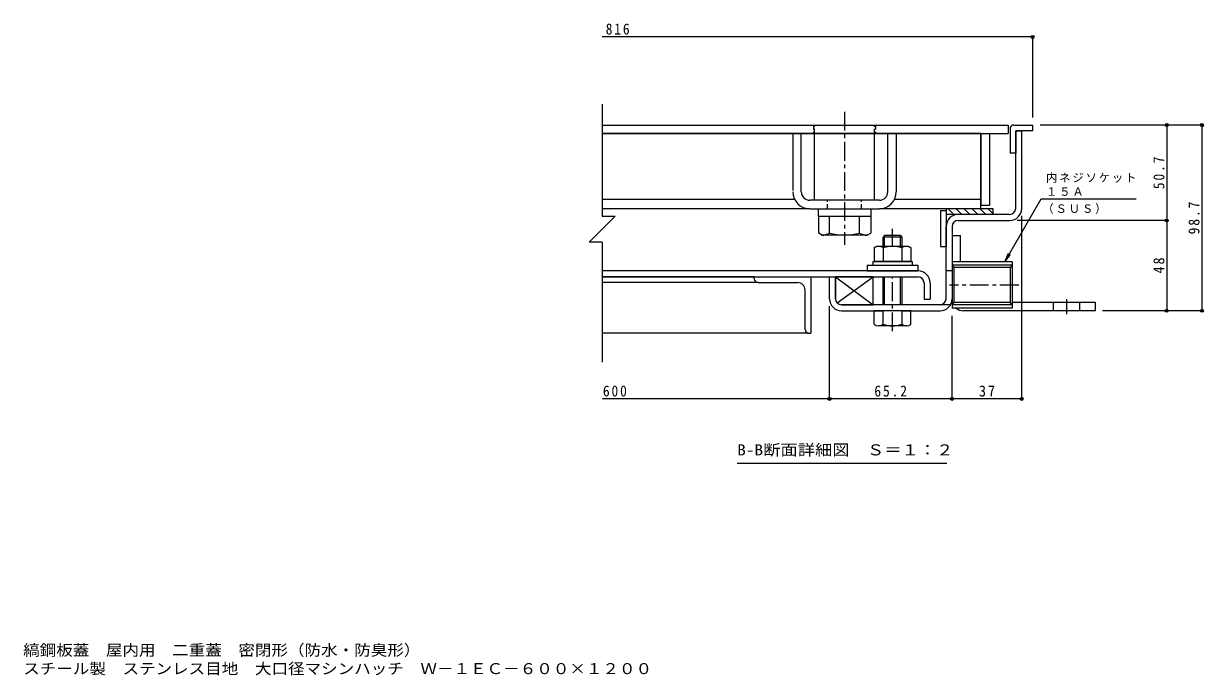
# Model space of a CAD drawing. Units: millimetres on the paper, enlarged 10 times, with parts at other scales. Extents: x -2620 to 2719, y -1962 to 1598.
# Drawn here: x -499 to 2638, y -1962 to -230 of the extents above; entities that cross this region are included whole.
import ezdxf
from ezdxf.enums import TextEntityAlignment as Align

# ---------------------------------------------------------------- set-up
doc = ezdxf.new("R2010")
doc.units = ezdxf.units.MM
doc.header["$LTSCALE"] = 10
doc.header["$PDMODE"] = 32
doc.header["$PDSIZE"] = 8
doc.linetypes.add('CHAIN1', pattern=[8, 5, -1, 1, -1])
doc.linetypes.add('DASHED1', pattern=[1.8, 1.2, -0.6])
for name, color, linetype, lineweight in [('D-1', 2, 'Continuous', 9), ('D-2', 3, 'Continuous', 9), ('D-3', 4, 'Continuous', 9), ('D-5', 7, 'Continuous', 9), ('D-6', 6, 'Continuous', 9), ('D-7', 5, 'Continuous', 5), ('D-8', 5, 'Continuous', 5), ('D-9', 134, 'Continuous', 5), ('D-A', 3, 'Continuous', 9), ('D-B', 6, 'Continuous', 9), ('D-C', 2, 'Continuous', 9), ('D-E', 3, 'Continuous', 9), ('D-F', 7, 'Continuous', 9), ('F-5_F-5ﾚｲﾔ', 7, 'Continuous', 9)]:
    doc.layers.add(name, color=color, linetype=linetype, lineweight=lineweight)
doc.styles.add('ＭＳ ゴシック', font='')
doc.styles.get('ＭＳ ゴシック').set_extended_font_data('MS Gothic')

msp = doc.modelspace()

# ---------------------------------------------------------------- linework, layer by layer
at = {"layer": 'D-1'}
for p, q in [((2138.72, -721.13), (2138.72, -514.63)), ((2138.72, -514.63), (2154.72, -514.63)), ((2154.72, -721.13), (2154.72, -514.63)), ((2122.72, -737.13), (1985.72, -737.13)), ((1953.72, -961.13), (1953.72, -769.13)), ((1969.72, -769.13), (1969.72, -961.13)), ((1985.72, -753.13), (2122.72, -753.13)), ((2129.72, -863.25), (1969.72, -863.25)), ((1969.72, -863.25), (1969.72, -986.25)), ((2123.91, -878.17), (1975.53, -878.17)), ((1975.53, -971.33), (1975.53, -878.17)), ((2129.72, -872.36), (2123.91, -878.17)), ((2123.91, -878.17), (2123.91, -971.33)), ((2129.72, -863.25), (2129.72, -986.25)), ((1659.72, -961.13), (1659.72, -903.13)), ((1969.72, -887.13), (1953.72, -887.13)), ((1969.72, -977.14), (1975.53, -971.33)), ((2123.91, -971.33), (1975.53, -971.33)), ((2129.72, -977.14), (2123.91, -971.33)), ((1965.43, -977.13), (1675.72, -977.13)), ((1675.72, -993.13), (1786.22, -993.13)), ((1836.22, -993.13), (1937.72, -993.13)), ((2129.72, -977.14), (1969.72, -977.14)), ((2129.72, -986.25), (1969.72, -986.25))]:
    msp.add_line(p, q, dxfattribs=at)
for points in [[(2129.72, -872.36), (1969.72, -872.36), (1975.53, -878.17)], [(1643.72, -961.13), (1643.72, -903.13), (1659.72, -903.13)]]:
    msp.add_lwpolyline(points, dxfattribs=at)
for centre, radius, start, end in [((2122.72, -721.13), 16, 270, 0), ((2122.72, -721.13), 32, 270, 0), ((1985.72, -769.13), 32, 90, 180), ((1985.72, -769.13), 16, 90, 180), ((1675.72, -961.13), 32, 180, 270), ((1675.72, -961.13), 16, 180, 270), ((1937.72, -961.13), 32, 270, 0), ((1937.72, -961.13), 16, 270, 0)]:
    msp.add_arc(centre, radius, start, end, dxfattribs=at)
at = {"layer": 'D-2', "linetype": 'DASHED1'}
for p, q in [((1600.97, -499.63), (1600.97, -522.13)), ((1765.97, -499.63), (1765.97, -522.13))]:
    msp.add_line(p, q, dxfattribs=at)
at = {"layer": 'D-2'}
msp.add_line((1039.46, -522.13), (2118.72, -522.13), dxfattribs=at)
msp.add_lwpolyline([(1039.46, -499.63), (2118.72, -499.63), (2118.72, -522.13)], dxfattribs=at)
at = {"layer": 'D-3'}
for p, q in [((2133.72, -499.63), (2183.72, -499.63)), ((2183.72, -499.63), (2183.72, -514.63)), ((2123.72, -509.63), (2123.72, -574.63)), ((2183.72, -514.63), (2138.72, -514.63)), ((2138.72, -514.63), (2138.72, -574.63)), ((2138.72, -574.63), (2123.72, -574.63))]:
    msp.add_line(p, q, dxfattribs=at)
msp.add_arc((2133.72, -509.63), 10, 90, 180, dxfattribs=at)
at = {"layer": 'D-5'}
for p, q in [((2110.12, -863.25), (2206.62, -696.09)), ((2206.62, -696.09), (2459.36, -696.09)), ((2110.12, -863.25), (2119.68, -840.15)), ((2110.12, -863.25), (2125.33, -843.42)), ((1955.89, -1398.82), (1398.39, -1398.82))]:
    msp.add_line(p, q, dxfattribs=at)
at = {"layer": 'D-6'}
for p, q in [((1938.72, -727.13), (1953.72, -727.13)), ((1938.72, -727.13), (1938.72, -822.13)), ((1953.72, -722.13), (1953.72, -822.13)), ((2078.72, -737.13), (1953.72, -737.13)), ((1974.41, -737.13), (1959.41, -722.13)), ((1995.63, -737.13), (1980.63, -722.13)), ((2016.84, -737.13), (2001.84, -722.13)), ((2038.05, -737.13), (2023.05, -722.13)), ((2059.27, -737.13), (2044.27, -722.13)), ((2078.72, -735.37), (2065.48, -722.13)), ((1938.72, -822.13), (1953.72, -822.13)), ((1659.72, -903.13), (1659.72, -961.13)), ((1664.24, -972.28), (1759.72, -903.13)), ((1675.72, -977.13), (1759.72, -977.13))]:
    msp.add_line(p, q, dxfattribs=at)
msp.add_lwpolyline([(2078.72, -737.13), (2078.72, -722.13), (1953.72, -722.13)], dxfattribs=at)
msp.add_lwpolyline([(1759.72, -977.13), (1759.72, -903.13), (1659.72, -903.13)], close=True, dxfattribs=at)
at = {"layer": 'D-7'}
for p, q in [((1568.72, -522.13), (1546.22, -522.13)), ((1546.22, -522.13), (1546.22, -674.01)), ((1568.72, -677.13), (1568.72, -522.13)), ((1798.72, -677.13), (1798.72, -522.13)), ((1798.72, -522.13), (1821.22, -522.13)), ((1821.22, -522.13), (1821.22, -677.13)), ((1776.22, -699.63), (1591.22, -699.63)), ((1591.22, -722.13), (1776.22, -722.13)), ((1790.28, -793.13), (1786.22, -797.19)), ((1836.22, -797.19), (1786.22, -797.19)), ((1786.22, -820.63), (1786.22, -797.19)), ((1832.16, -793.13), (1790.28, -793.13)), ((1790.28, -820.63), (1790.28, -793.13)), ((1832.16, -793.13), (1836.22, -797.19)), ((1832.16, -820.63), (1832.16, -793.13)), ((1836.22, -797.19), (1836.22, -820.63)), ((1836.22, -797.19), (1836.22, -820.63)), ((1786.22, -977.13), (1786.22, -903.13)), ((1790.28, -977.13), (1790.28, -903.13)), ((1832.16, -977.13), (1832.16, -903.13)), ((1836.22, -903.13), (1836.22, -977.13)), ((1762.22, -1028.66), (1762.22, -993.13)), ((1860.22, -993.13), (1762.22, -993.13)), ((1786.22, -1028.66), (1786.22, -993.13)), ((1836.22, -993.13), (1836.22, -1028.66)), ((1860.22, -1028.66), (1860.22, -993.13)), ((1848.22, -1033.14), (1774.22, -1033.14))]:
    msp.add_line(p, q, dxfattribs=at)
at = {"layer": 'D-7', "linetype": 'DASHED1'}
for p, q in [((1638.72, -722.13), (1638.72, -699.63)), ((1728.72, -722.13), (1728.72, -699.63))]:
    msp.add_line(p, q, dxfattribs=at)
at = {"layer": 'D-7', "linetype": 'CHAIN1'}
for p, q in [((1811.22, -820.63), (1811.22, -775.47)), ((1811.22, -1047.52), (1811.22, -903.13))]:
    msp.add_line(p, q, dxfattribs=at)
at = {"layer": 'D-7', "color": 2, "lineweight": 9}
for p, q in [((1762.15, -825.93), (1768.72, -822.13)), ((1762.15, -825.93), (1762.15, -862.13)), ((1853.72, -822.13), (1768.72, -822.13)), ((1786.69, -825.93), (1786.69, -862.13)), ((1835.76, -825.93), (1835.76, -862.13))]:
    msp.add_line(p, q, dxfattribs=at)
at = {"layer": 'D-7', "color": 134}
for p, q in [((1743.72, -872.13), (1743.72, -887.13)), ((1743.72, -872.13), (1878.72, -872.13)), ((1878.72, -872.13), (1878.72, -887.13)), ((1743.72, -887.13), (1878.72, -887.13))]:
    msp.add_line(p, q, dxfattribs=at)
at = {"layer": 'D-7', "color": 6, "lineweight": 9}
for p, q in [((1758.72, -862.13), (1758.72, -872.13)), ((1758.72, -872.13), (1863.72, -872.13))]:
    msp.add_line(p, q, dxfattribs=at)
at = {"layer": 'D-7', "color": 2, "lineweight": 9}
msp.add_lwpolyline([(1853.72, -822.13), (1860.3, -825.93), (1860.3, -862.13), (1762.15, -862.13)], dxfattribs=at)
at = {"layer": 'D-7', "color": 6, "lineweight": 9}
msp.add_lwpolyline([(1758.72, -862.13), (1863.72, -862.13), (1863.72, -872.13)], dxfattribs=at)
at = {"layer": 'D-7'}
for centre, radius, start, end in [((1591.22, -677.13), 45, 180, 270), ((1591.22, -677.13), 22.5, 180, 270), ((1776.22, -677.13), 22.5, 270, 0), ((1776.22, -677.13), 45, 270, 0), ((1774.22, -1014.81), 18.33, 229.1022, 310.89809), ((1811.22, -961.06), 72.08, 249.70546, 290.29454), ((1848.22, -1014.81), 18.33, 229.10191, 310.8978)]:
    msp.add_arc(centre, radius, start, end, dxfattribs=at)
at = {"layer": 'D-7', "color": 2, "lineweight": 9}
for centre, radius, start, end in [((1776.63, -851.02), 28.97, 94.38438, 120), ((1773.65, -846.33), 24.21, 57.42749, 88.18784), ((1811.22, -903.34), 81.2, 72.41188, 107.5881), ((1848.79, -846.33), 24.21, 91.81215, 122.57249), ((1845.81, -851.02), 28.97, 59.99998, 85.6156)]:
    msp.add_arc(centre, radius, start, end, dxfattribs=at)
at = {"layer": 'D-8'}
for p, q in [((2046.22, -522.13), (2068.72, -522.13)), ((2046.22, -522.13), (2046.22, -712.13)), ((2068.72, -522.13), (2068.72, -712.13)), ((2046.22, -712.13), (2068.72, -712.13))]:
    msp.add_line(p, q, dxfattribs=at)
at = {"layer": 'D-9'}
for p, q in [((2046.22, -522.13), (1039.46, -522.13)), ((2046.22, -722.13), (2046.22, -522.13)), ((1550.91, -697.13), (1039.46, -697.13)), ((2046.22, -697.13), (1816.53, -697.13)), ((1590.98, -722.13), (1039.46, -722.13)), ((1614.22, -742.13), (1614.22, -786.5)), ((1643.72, -786.65), (1643.72, -742.13)), ((1723.72, -786.65), (1723.72, -742.13)), ((1753.22, -742.13), (1753.22, -786.65)), ((2046.22, -722.13), (1776.47, -722.13)), ((1623.77, -792.01), (1614.22, -786.5)), ((1743.72, -792.13), (1623.97, -792.13)), ((1743.72, -792.13), (1753.22, -786.65))]:
    msp.add_line(p, q, dxfattribs=at)
for centre, radius, start, end in [((1625.01, -757.62), 34.53, 267.86055, 302.81094), ((1683.72, -643.53), 148.6, 254.38446, 285.61554), ((1742.43, -757.62), 34.53, 237.18906, 272.13945)]:
    msp.add_arc(centre, radius, start, end, dxfattribs=at)
at = {"layer": 'D-A'}
for p, q in [((1879.22, -887.13), (1040.17, -887.13)), ((1040.17, -903.13), (1879.22, -903.13)), ((1895.22, -919.13), (1895.22, -962.13)), ((1911.22, -919.13), (1911.22, -962.13)), ((1895.22, -962.13), (1911.22, -962.13))]:
    msp.add_line(p, q, dxfattribs=at)
for radius in [32, 16]:
    msp.add_arc((1879.22, -919.13), radius, 0, 90, dxfattribs=at)
at = {"layer": 'D-B'}
for p, q in [((1443.72, -903.13), (1040.17, -903.13)), ((1443.72, -903.13), (1593.72, -903.13)), ((1443.72, -908.13), (1443.72, -903.13)), ((1593.72, -903.13), (1593.72, -1053.13)), ((1453.72, -918.13), (1040.17, -918.13)), ((1453.72, -918.13), (1558.72, -918.13)), ((1578.72, -1043.13), (1578.72, -938.13)), ((1588.72, -1053.13), (1040.17, -1053.13)), ((1588.72, -1053.13), (1593.72, -1053.13))]:
    msp.add_line(p, q, dxfattribs=at)
for centre, radius, start, end in [((1453.72, -908.13), 10, 180, 270), ((1558.72, -938.13), 20, 0, 90), ((1588.72, -1043.13), 10, 180, 270)]:
    msp.add_arc(centre, radius, start, end, dxfattribs=at)
at = {"layer": 'D-C', "linetype": 'CHAIN1'}
msp.add_line((1683.72, -464.45), (1683.72, -817.76), dxfattribs=at)
at = {"layer": 'D-C', "linetype": 'DASHED1'}
for p, q in [((1603.47, -499.63), (1763.47, -499.63)), ((1603.47, -522.13), (1603.47, -499.63)), ((1763.47, -522.13), (1763.47, -499.63))]:
    msp.add_line(p, q, dxfattribs=at)
at = {"layer": 'D-C'}
for p, q in [((1603.47, -699.63), (1603.47, -522.13)), ((1763.47, -699.63), (1763.47, -522.13)), ((1763.47, -699.63), (1603.47, -699.63))]:
    msp.add_line(p, q, dxfattribs=at)
at = {"layer": 'D-C', "color": 134, "lineweight": 5}
for p, q in [((1613.72, -722.13), (1753.72, -722.13)), ((1753.72, -722.13), (1753.72, -742.13))]:
    msp.add_line(p, q, dxfattribs=at)
msp.add_lwpolyline([(1613.72, -722.13), (1613.72, -742.13), (1753.72, -742.13)], dxfattribs=at)
at = {"layer": 'D-E'}
for p, q in [((1969.72, -793.13), (1969.72, -961.13)), ((1969.72, -793.13), (1992.22, -793.13)), ((1992.22, -863.25), (1992.22, -793.13)), ((2129.72, -970.63), (2349.72, -970.63)), ((2239.72, -993.14), (2239.72, -970.64)), ((2309.72, -993.14), (2309.72, -970.64)), ((2349.72, -970.63), (2349.72, -993.13)), ((2349.72, -993.13), (1999.72, -993.13))]:
    msp.add_line(p, q, dxfattribs=at)
at = {"layer": 'D-E', "linetype": 'CHAIN1'}
msp.add_line((2274.72, -1001.87), (2274.72, -962.42), dxfattribs=at)
at = {"layer": 'D-E'}
msp.add_arc((1999.72, -963.13), 30, 230.3984, 270, dxfattribs=at)
at = {"layer": 'D-F'}
for p, q in [((2183.72, -265.53), (1039.46, -265.53)), ((2183.72, -262.53), (2183.72, -479.63)), ((1039.46, -443.87), (1039.46, -741.98)), ((2636.84, -499.63), (2203.72, -499.63)), ((2540.5, -499.63), (2540.5, -753.13)), ((2633.84, -499.63), (2633.84, -993.13)), ((1073.87, -741.98), (1005.06, -810.79)), ((1039.46, -741.98), (1073.87, -741.98)), ((2154.72, -1230.47), (2154.72, -741.13)), ((2543.5, -753.13), (2142.72, -753.13)), ((2540.5, -753.13), (2540.5, -993.13)), ((1039.46, -810.79), (1005.06, -810.79)), ((1039.46, -810.79), (1039.46, -1129.67)), ((1643.72, -1230.47), (1643.72, -981.13)), ((2636.84, -993.13), (2369.72, -993.13)), ((1969.72, -1230.47), (1969.72, -1006.25)), ((1643.72, -1227.47), (1040.17, -1227.47)), ((1969.72, -1227.47), (1643.72, -1227.47)), ((2154.72, -1227.47), (1969.72, -1227.47))]:
    msp.add_line(p, q, dxfattribs=at)
at = {"layer": 'D-F', "linetype": 'CHAIN1'}
msp.add_line((2146.73, -924.75), (1962.36, -924.75), dxfattribs=at)
at = {"layer": 'D-F'}
for p in [(2183.72, -265.53), (2540.5, -499.63), (2633.84, -499.63), (2540.5, -753.13), (2540.5, -993.13), (2633.84, -993.13), (1643.72, -1227.47), (1969.72, -1227.47), (2154.72, -1227.47)]:
    msp.add_point(p, dxfattribs=at)

# ---------------------------------------------------------------- texts
at = {"layer": 'D-5', "color": 2, "style": 'ＭＳ ゴシック', "width": 1.15}
msp.add_text('B-B断面詳細図\u3000Ｓ＝１：２', height=29.33, dxfattribs=at).set_placement((1398.39, -1386.32), align=Align.BOTTOM_LEFT)
at = {"layer": 'D-5', "char_height": 21.99, "attachment_point": 7, "style": 'ＭＳ ゴシック'}
for s, insert in [('\\T1.17;内ネジソケット', (2219.36, -653.25)), ('\\T1.17;１５Ａ', (2219.36, -688.09)), ('\\T1.17;（ＳＵＳ）', (2209.7, -735.94))]:
    msp.add_mtext(s, dxfattribs=dict(at, insert=insert))
at = {"layer": 'D-F', "color": 2, "char_height": 29.33, "attachment_point": 7, "style": 'ＭＳ ゴシック'}
for s, insert in [('\\T1.27;\\W0.9;816', (1048.72, -259.53)), ('\\T1.28;\\W0.9;65.2', (1762.97, -1221.47)), ('\\T1.27;\\W0.9;600', (1041.3, -1221.47)), ('\\T1.27;\\W0.95;37', (2040.97, -1221.47))]:
    msp.add_mtext(s, dxfattribs=dict(at, insert=insert))
at = {"layer": 'D-F', "color": 2, "char_height": 29.33, "attachment_point": 7, "rotation": 90, "style": 'ＭＳ ゴシック'}
for s, insert in [('\\T1.28;\\W0.9;50.7', (2534.5, -670.13)), ('\\T1.28;\\W0.9;98.7', (2627.84, -790.13)), ('\\T1.27;\\W0.95;48', (2534.5, -894.38))]:
    msp.add_mtext(s, dxfattribs=dict(at, insert=insert))
at = {"layer": 'F-5_F-5ﾚｲﾔ', "color": 2, "style": 'ＭＳ ゴシック', "width": 1.1}
for s, p in [('縞鋼板蓋\u3000屋内用\u3000二重蓋\u3000密閉形（防水・防臭形）', (-500.11, -1918.5)), ('スチール製\u3000ステンレス目地\u3000大口径マシンハッチ\u3000Ｗ－１ＥＣ－６００×１２００', (-500.11, -1967.71))]:
    msp.add_text(s, height=29.33, dxfattribs=at).set_placement(p, align=Align.BOTTOM_LEFT)

doc.saveas('drawing.dxf')
